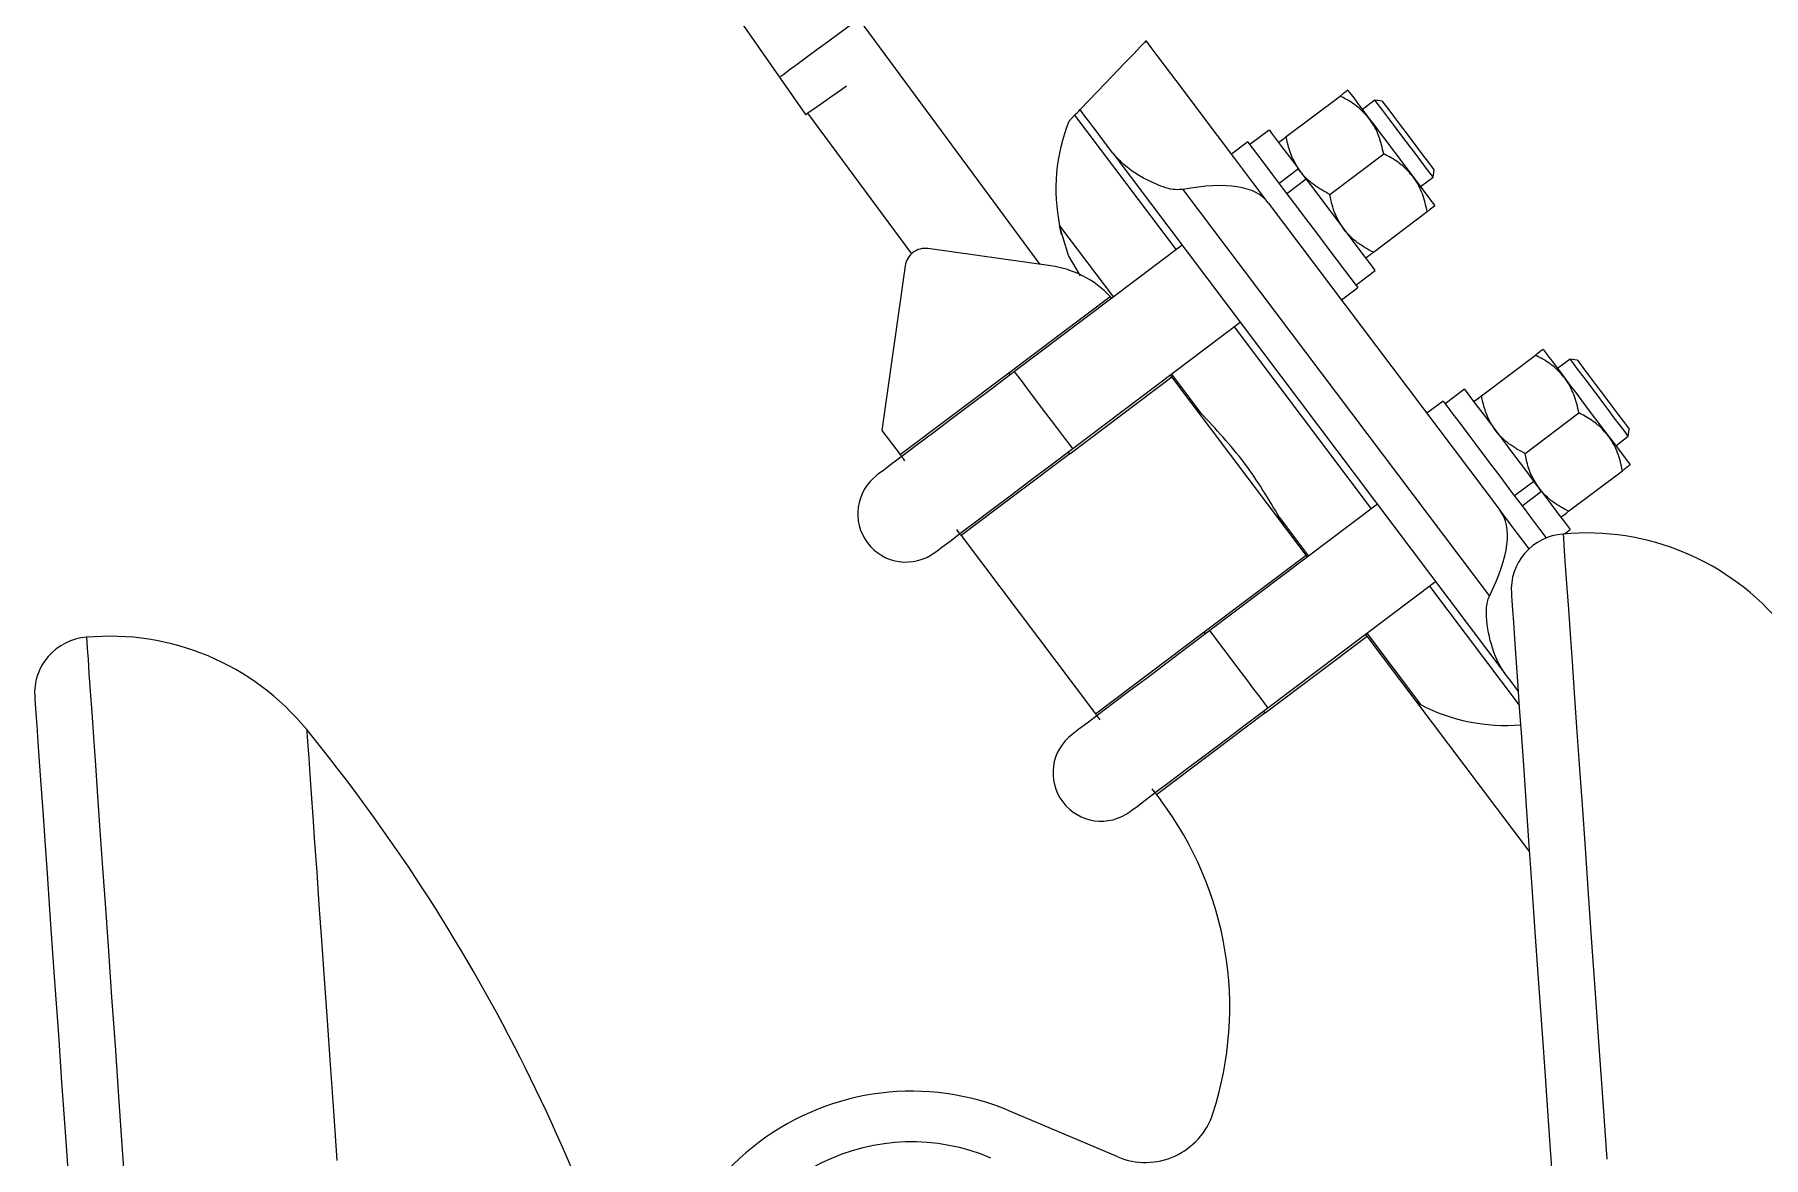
# Model space of a CAD drawing. Header units: millimetres. Extents: x 1587714 to 3094800, y -694377 to -413614.
# Drawn here: x 2353313.2 to 2353483.7, y -549701.9 to -549591.1 of the extents above; entities that cross this region are included whole.
import ezdxf

# ---------------------------------------------------------------- set-up
doc = ezdxf.new("R2010")
doc.units = ezdxf.units.MM

# ---------------------------------------------------------------- blocks, each defined once
blk = doc.blocks.new('poste RT1 vista lateral')
at = {"color": 7, "linetype": 'Continuous', "lineweight": 15}
for p, q in [((-1086.6684, 9163.6359), (-1074.8026, 9146.6138)), ((-1051.6664, 9131.8375), (-1069.5402, 9156.0685)), ((-1041.2182, 9153.8693), (-1041.1949, 9153.8874)), ((-1027.3837, 9144.4327), (-1022.0689, 9148.4372)), ((-1074.5992, 9146.7549), (-1064.3608, 9132.8751)), ((-1018.6374, 9148.0462), (-1019.8774, 9147.1116)), ((-1017.9371, 9147.948), (-1018.6374, 9148.0462)), ((-1048.8319, 9145.9405), (-1048.2537, 9146.5422)), ((-1029.0691, 9145.086), (-1030.976, 9143.6498)), ((-1031.1722, 9143.9101), (-1032.7694, 9142.7066)), ((-1044.4829, 9142.7972), (-1005.8197, 9091.4895)), ((-1023.0882, 9138.7326), (-1017.7736, 9142.7371)), ((-1026.1733, 9141.2436), (-1028.0802, 9139.8064)), ((-1025.4137, 9140.2356), (-1027.3203, 9138.7984)), ((-1025.7615, 9140.6972), (-1026.1733, 9141.2436)), ((-1014.1482, 9139.5089), (-1012.9082, 9140.4435)), ((-1012.9082, 9140.4435), (-1012.8097, 9141.1435)), ((-1037.5797, 9139.2247), (-1007.3511, 9099.1103)), ((-1029.1585, 9137.9144), (-1006.2894, 9107.5665)), ((-1018.7928, 9133.0315), (-1013.478, 9137.037)), ((-1048.8741, 9132.6949), (-1049.7379, 9135.6389)), ((-1049.5405, 9134.7768), (-1049.7088, 9135.5397)), ((-1050.5969, 9131.6878), (-1062.7205, 9133.3911)), ((-1037.645, 9133.723), (-1054.1767, 9121.2651)), ((-1064.9793, 9131.6888), (-1067.2595, 9115.4639)), ((-1047.6727, 9130.696), (-1048.8741, 9132.6949)), ((-1020.5356, 9129.7948), (-1018.6288, 9131.232)), ((-1054.743, 9121.1392), (-1044.7418, 9128.6761)), ((-1044.7418, 9128.6761), (-1044.5783, 9128.4987)), ((-1021.9366, 9128.3309), (-1020.3394, 9129.5344)), ((-1048.4475, 9113.6624), (-1031.9156, 9126.1203)), ((-1008.1255, 9118.8762), (-1002.8109, 9122.8806)), ((-1065.4542, 9113.0683), (-1054.743, 9121.1392)), ((-999.3793, 9122.4896), (-1000.6193, 9121.556)), ((-998.6791, 9122.3914), (-999.3793, 9122.4896)), ((-1048.7248, 9113.1532), (-1038.6714, 9120.7291)), ((-1025.4316, 9103.1586), (-1038.6714, 9120.7291)), ((-1009.8111, 9119.5304), (-1011.718, 9118.0932)), ((-1035.8419, 9117.1986), (-1036.5176, 9117.87)), ((-1011.914, 9118.3535), (-1013.5114, 9117.15)), ((-1003.8301, 9113.176), (-998.5153, 9117.1805)), ((-1067.2595, 9115.4639), (-1065.4542, 9113.0683)), ((-994.8901, 9113.9523), (-993.6501, 9114.8869)), ((-993.6501, 9114.8869), (-993.5517, 9115.5869)), ((-1048.7248, 9113.1532), (-1059.436, 9105.0813)), ((-999.5348, 9107.4759), (-994.22, 9111.4804)), ((-1002.9547, 9110.4314), (-1004.8615, 9108.9942)), ((-1002.1993, 9109.4291), (-1004.1062, 9107.9919)), ((-1002.623, 9109.9908), (-1002.1993, 9109.4291)), ((-1018.387, 9108.1664), (-1034.9187, 9095.7095)), ((-1027.5878, 9106.0206), (-1028.0456, 9106.8522)), ((-1059.436, 9105.0813), (-1046.1962, 9087.5117)), ((-999.9418, 9105.2449), (-999.3707, 9105.6754)), ((-1035.485, 9095.5827), (-1025.4316, 9103.1586)), ((-1029.1893, 9088.1059), (-1012.6576, 9100.5637)), ((-1046.1962, 9087.5117), (-1035.485, 9095.5827)), ((-1029.4668, 9087.5966), (-1019.4134, 9095.1726)), ((-1003.4017, 9073.9243), (-1019.4134, 9095.1726)), ((-1029.4668, 9087.5966), (-1040.178, 9079.5247)), ((-1014.1494, 9088.411), (-1014.4731, 9088.6161)), ((-1040.178, 9079.5247), (-1039.8025, 9079.0269)), ((-1044.0039, 9043.8048), (-1054.5697, 9048.2899))]:
    blk.add_line(p, q, dxfattribs=at)
at = {"color": 8, "linetype": 'Continuous', "lineweight": 15}
for p, q in [((-1048.2537, 9146.5422), (-1038.2499, 9133.2671)), ((-1049.7379, 9135.6389), (-1044.4373, 9128.6046)), ((-1032.5207, 9125.6644), (-1018.9919, 9107.7105)), ((-1038.7079, 9121.0019), (-1035.8419, 9117.1986)), ((-1028.0456, 9106.8522), (-1025.1791, 9103.048)), ((-1013.2624, 9100.1078), (-1004.4113, 9088.362)), ((-1019.4499, 9095.4453), (-1014.1494, 9088.411))]:
    blk.add_line(p, q, dxfattribs=at)
at = {"color": 7, "linetype": 'Continuous', "lineweight": 15, "flags": 128}
for points in [[(-1077.2657, 9150.3703), (-1077.2297, 9150.397), (-1076.946, 9150.6059), (-1076.3993, 9151.0093), (-1075.6306, 9151.5767), (-1074.6965, 9152.2652), (-1073.6665, 9153.0253), (-1072.617, 9153.7988), (-1071.6259, 9154.5302), (-1070.7664, 9155.1644), (-1070.1024, 9155.6536), (-1069.6832, 9155.9636), (-1069.5402, 9156.0685), (-1069.5402, 9156.0685)], [(-1041.2182, 9153.8693), (-1041.3524, 9153.7291), (-1041.7554, 9153.3105), (-1042.4251, 9152.6124), (-1043.3602, 9151.6387), (-1044.557, 9150.3922), (-1046.0126, 9148.8759), (-1047.7223, 9147.0963)], [(-1029.1585, 9137.9144), (-1030.8713, 9140.1879), (-1032.5496, 9142.4147), (-1034.1586, 9144.55), (-1035.6657, 9146.5499), (-1037.0406, 9148.3743), (-1038.2549, 9149.986), (-1039.2842, 9151.3516), (-1040.1072, 9152.4436), (-1040.7073, 9153.2399), (-1041.0723, 9153.7244), (-1041.1949, 9153.8874)], [(-1074.8026, 9146.6138), (-1074.7804, 9146.629), (-1074.5224, 9146.8083), (-1073.9929, 9147.1774), (-1073.2316, 9147.7086), (-1072.2949, 9148.3619), (-1071.252, 9149.0886), (-1070.7626, 9149.43)], [(-1021.3081, 9149.0104), (-1021.2714, 9148.9617), (-1021.1617, 9148.8168), (-1020.9812, 9148.5764), (-1020.7328, 9148.2465), (-1020.4205, 9147.8326), (-1020.05, 9147.3414), (-1019.6277, 9146.7807), (-1019.1604, 9146.1608)], [(-1044.4829, 9142.7972), (-1044.9983, 9143.481), (-1045.4852, 9144.1275), (-1045.9418, 9144.7331), (-1046.3669, 9145.2977), (-1046.7586, 9145.8175), (-1047.116, 9146.2914), (-1047.4374, 9146.7177), (-1047.7223, 9147.0963)], [(-1015.7728, 9144.2448), (-1016.5457, 9145.27), (-1017.2612, 9146.2199), (-1017.8663, 9147.0229), (-1018.3162, 9147.6199), (-1018.5775, 9147.967), (-1018.6374, 9148.0462)], [(-1017.9371, 9147.948), (-1017.93, 9147.9384), (-1017.76, 9147.7124), (-1017.3778, 9147.206), (-1016.8177, 9146.4621), (-1016.1292, 9145.5485), (-1015.3734, 9144.5453)], [(-1029.0691, 9145.086), (-1029.0489, 9145.0593), (-1028.8474, 9144.7923), (-1028.4383, 9144.2496), (-1027.8386, 9143.4533), (-1027.0728, 9142.4376), (-1026.1733, 9141.2436)], [(-1019.1604, 9146.1608), (-1018.6567, 9145.4913), (-1018.1245, 9144.7856), (-1017.5735, 9144.0541), (-1017.0128, 9143.3102), (-1016.452, 9142.5664), (-1015.901, 9141.8349), (-1015.3691, 9141.1292), (-1014.8651, 9140.4607)], [(-1031.1722, 9143.9101), (-1031.0633, 9143.7651), (-1030.7371, 9143.3322), (-1030.2071, 9142.6293), (-1029.4949, 9141.6842), (-1028.6295, 9140.536), (-1027.6465, 9139.2314), (-1026.586, 9137.8238), (-1025.4917, 9136.3713), (-1024.408, 9134.9332), (-1023.3797, 9133.5685), (-1022.4485, 9132.3335), (-1021.6529, 9131.2768), (-1021.0249, 9130.4442), (-1020.591, 9129.8682), (-1020.3683, 9129.5726), (-1020.3394, 9129.5344)], [(-1012.9082, 9140.4435), (-1012.968, 9140.5227), (-1013.2293, 9140.8698), (-1013.6792, 9141.4668), (-1014.2843, 9142.2698), (-1015, 9143.2187), (-1015.7728, 9144.2448)], [(-1015.3734, 9144.5453), (-1014.6179, 9143.5429), (-1013.9293, 9142.6293), (-1013.369, 9141.8855), (-1012.9871, 9141.3791), (-1012.8168, 9141.153), (-1012.8097, 9141.1435)], [(-1025.4137, 9140.2356), (-1025.4926, 9140.3405), (-1025.7615, 9140.6972)], [(-1025.4137, 9140.2356), (-1024.3711, 9138.8518), (-1023.307, 9137.4394), (-1022.2654, 9136.0575), (-1021.2895, 9134.7625), (-1020.4202, 9133.6085), (-1019.6931, 9132.6443), (-1019.139, 9131.9081), (-1018.7804, 9131.4322), (-1018.6323, 9131.2367), (-1018.6288, 9131.232)], [(-1014.8651, 9140.4607), (-1014.3978, 9139.8408), (-1013.9756, 9139.28), (-1013.6051, 9138.7879), (-1013.293, 9138.374), (-1013.0443, 9138.0441), (-1012.8638, 9137.8047), (-1012.7541, 9137.6588), (-1012.7174, 9137.6101)], [(-1002.0501, 9123.4538), (-1002.0134, 9123.4052), (-1001.9037, 9123.2602), (-1001.7232, 9123.0199), (-1001.4746, 9122.6909), (-1001.1625, 9122.276), (-1000.792, 9121.7849), (-1000.3695, 9121.2241), (-999.9024, 9120.6042)], [(-1054.1767, 9121.2651), (-1056.3006, 9119.6648), (-1058.3722, 9118.1037), (-1060.3406, 9116.6207), (-1062.1571, 9115.2522), (-1063.7769, 9114.0315), (-1065.1607, 9112.9882), (-1066.2739, 9112.1499), (-1067.089, 9111.5357), (-1067.5864, 9111.1609), (-1067.7535, 9111.035)], [(-996.5147, 9118.6883), (-997.2877, 9119.7144), (-998.0032, 9120.6633), (-998.6083, 9121.4663), (-999.0582, 9122.0633), (-999.3195, 9122.4105), (-999.3793, 9122.4896)], [(-998.6791, 9122.3914), (-998.6719, 9122.3819), (-998.502, 9122.1568), (-998.1198, 9121.6494), (-997.5597, 9120.9056), (-996.8712, 9119.992), (-996.1154, 9118.9896)], [(-1038.6714, 9120.7291), (-1038.7825, 9120.876), (-1038.8159, 9120.9208)], [(-1009.8111, 9119.5304), (-1009.8039, 9119.5208), (-1009.6409, 9119.3044), (-1009.268, 9118.8094), (-1008.7008, 9118.0569), (-1007.9626, 9117.0775), (-1007.0843, 9115.9112), (-1006.1025, 9114.6085), (-1005.058, 9113.2228), (-1003.9939, 9111.8104), (-1002.9547, 9110.4314)], [(-999.9024, 9120.6042), (-999.3984, 9119.9357), (-998.8665, 9119.229), (-998.3153, 9118.4985), (-997.7547, 9117.7537), (-997.194, 9117.0098), (-996.643, 9116.2783), (-996.1109, 9115.5726), (-995.6071, 9114.9041)], [(-1011.914, 9118.3535), (-1011.8052, 9118.2086), (-1011.4791, 9117.7766), (-1010.9491, 9117.0728), (-1010.2367, 9116.1277), (-1009.3715, 9114.9794), (-1008.3885, 9113.6748), (-1007.328, 9112.2672), (-1006.2336, 9110.8157), (-1005.15, 9109.3776), (-1004.1215, 9108.0128), (-1003.1905, 9106.7769), (-1002.3946, 9105.7212), (-1001.7669, 9104.8877), (-1001.7396, 9104.8515)], [(-993.6501, 9114.8869), (-993.71, 9114.9661), (-993.9713, 9115.3132), (-994.4212, 9115.9102), (-995.0263, 9116.7132), (-995.7418, 9117.6631), (-996.5147, 9118.6883)], [(-996.1154, 9118.9896), (-995.3598, 9117.9864), (-994.6713, 9117.0728), (-994.111, 9116.3298), (-993.7288, 9115.8225), (-993.5588, 9115.5965), (-993.5517, 9115.5869)], [(-995.6071, 9114.9041), (-995.1398, 9114.2842), (-994.7173, 9113.7235), (-994.347, 9113.2314), (-994.0347, 9112.8175), (-993.7863, 9112.4875), (-993.6056, 9112.2481), (-993.4961, 9112.1022), (-993.4594, 9112.0536)], [(-1062.0243, 9103.4314), (-1061.8572, 9103.5573), (-1061.3598, 9103.9321), (-1060.5444, 9104.5462), (-1059.4313, 9105.3855), (-1058.0477, 9106.4278), (-1056.4277, 9107.6485), (-1054.6111, 9109.018), (-1052.643, 9110.501), (-1050.5714, 9112.0622), (-1048.4475, 9113.6624)], [(-1002.623, 9109.9908), (-1002.947, 9110.4209), (-1002.9547, 9110.4314)], [(-1002.1993, 9109.4291), (-1001.3081, 9108.2465), (-1000.5531, 9107.2442), (-999.9661, 9106.465), (-999.5713, 9105.9415), (-999.3848, 9105.6945), (-999.3707, 9105.6754)], [(-1003.4348, 9103.7779), (-1004.5766, 9105.293), (-1006.2894, 9107.5665)], [(-1025.2871, 9102.967), (-1025.3097, 9102.9965), (-1025.4316, 9103.1586)], [(-1034.9187, 9095.7095), (-1037.0426, 9094.1083), (-1039.1142, 9092.5481), (-1041.0823, 9091.0641), (-1042.8988, 9089.6956), (-1044.5189, 9088.4749), (-1045.9024, 9087.4326), (-1047.0156, 9086.5933), (-1047.831, 9085.9792), (-1048.3283, 9085.6044), (-1048.4955, 9085.4785)], [(-1019.4134, 9095.1726), (-1019.5352, 9095.3337), (-1019.5579, 9095.3643)], [(-1004.5083, 9089.7491), (-1004.8174, 9090.1591), (-1005.3043, 9090.8057), (-1005.8197, 9091.4895)], [(-1042.7663, 9077.8748), (-1042.5991, 9078.0017), (-1042.1018, 9078.3765), (-1041.2864, 9078.9906), (-1040.1732, 9079.8289), (-1038.7897, 9080.8722), (-1037.1696, 9082.0929), (-1035.3531, 9083.4615), (-1033.3847, 9084.9444), (-1031.3134, 9086.5056), (-1029.1893, 9088.1059)]]:
    blk.add_lwpolyline(points, dxfattribs=at)
at = {"color": 8, "linetype": 'Continuous', "lineweight": 15, "flags": 128}
for points in [[(-1054.5985, 9120.9475), (-1054.6212, 9120.9771), (-1054.743, 9121.1392)], [(-1051.3121, 9117.4638), (-1052.0849, 9118.4899), (-1052.8006, 9119.4388), (-1053.4057, 9120.2418), (-1053.8556, 9120.8388), (-1054.1169, 9121.186), (-1054.1767, 9121.2651)], [(-1048.4475, 9113.6624), (-1048.5074, 9113.7416), (-1048.7687, 9114.0887), (-1049.2186, 9114.6857), (-1049.8237, 9115.4887), (-1050.5392, 9116.4386), (-1051.3121, 9117.4638)], [(-1048.7248, 9113.1532), (-1048.8469, 9113.3143), (-1048.8693, 9113.3448)], [(-1035.3405, 9095.391), (-1035.3631, 9095.4215), (-1035.485, 9095.5827)], [(-1032.0541, 9091.9072), (-1032.8268, 9092.9334), (-1033.5423, 9093.8832), (-1034.1477, 9094.6862), (-1034.5976, 9095.2832), (-1034.8586, 9095.6294), (-1034.9187, 9095.7095)], [(-1029.1893, 9088.1059), (-1029.2494, 9088.186), (-1029.5104, 9088.5321), (-1029.9603, 9089.1291), (-1030.5657, 9089.9321), (-1031.2812, 9090.882), (-1032.0541, 9091.9072)], [(-1029.4668, 9087.5966), (-1029.5886, 9087.7587), (-1029.6113, 9087.7883)], [(-1123.9948, 9085.9425), (-1123.9824, 9085.7651), (-1123.9453, 9085.2349), (-1123.8835, 9084.3518), (-1123.7975, 9083.1196), (-1123.6871, 9081.5423), (-1123.553, 9079.6235), (-1123.3954, 9077.3699), (-1123.2148, 9074.7883), (-1123.0119, 9071.8863), (-1122.7872, 9068.6724), (-1122.5414, 9065.1572), (-1122.2752, 9061.3501), (-1121.9894, 9057.2646), (-1121.6851, 9052.911), (-1121.3629, 9048.3048), (-1121.0239, 9043.4582)]]:
    blk.add_lwpolyline(points, dxfattribs=at)
at = {"color": 5, "linetype": 'Continuous', "lineweight": 15, "flags": 128}
for points in [[(-1000.0762, 9105.2325), (-1000.0731, 9105.1886), (-1000.0483, 9104.8338), (-999.9987, 9104.1262), (-999.9247, 9103.0667), (-999.8262, 9101.6591), (-999.7037, 9099.9072), (-999.5574, 9097.8148), (-999.3878, 9095.3887), (-999.1953, 9092.6363), (-998.9805, 9089.5636), (-998.7439, 9086.18), (-998.4862, 9082.4959), (-998.2082, 9078.5201), (-997.9106, 9074.2638), (-997.5943, 9069.7396), (-997.26, 9064.9598), (-996.9088, 9059.9377), (-996.5417, 9054.6877), (-996.1596, 9049.2232), (-995.7637, 9043.5612)], [(-1005.1805, 9099.3626), (-1005.1681, 9099.1843), (-1005.1307, 9098.6493), (-1005.0685, 9097.7595), (-1004.9816, 9096.5168), (-1004.8703, 9094.9261), (-1004.735, 9092.9911), (-1004.576, 9090.7176), (-1004.3939, 9088.1131), (-1004.1891, 9085.1843), (-1003.9622, 9081.9399), (-1003.714, 9078.3894), (-1003.4451, 9074.5442), (-1003.1562, 9070.4138), (-1002.8484, 9066.0117), (-1002.5225, 9061.3511), (-1002.1794, 9056.4444), (-1001.8201, 9051.306), (-1001.4458, 9045.9521), (-1001.0574, 9040.3979)], [(-1145.7205, 9095.0482), (-1145.7174, 9095.0043), (-1145.6926, 9094.6496), (-1145.6432, 9093.9419), (-1145.569, 9092.8824), (-1145.4707, 9091.4748), (-1145.3481, 9089.7219), (-1145.2019, 9087.6305), (-1145.0322, 9085.2044), (-1144.8397, 9082.4511), (-1144.6248, 9079.3793), (-1144.3883, 9075.9957), (-1144.1305, 9072.3107), (-1143.8525, 9068.3348), (-1143.555, 9064.0795), (-1143.2386, 9059.5553), (-1142.9043, 9054.7755), (-1142.5531, 9049.7534), (-1142.1861, 9044.5035), (-1141.8039, 9039.0389)], [(-1150.825, 9089.1783), (-1150.8124, 9088.999), (-1150.775, 9088.464), (-1150.7128, 9087.5742), (-1150.6259, 9086.3326), (-1150.5147, 9084.7418), (-1150.3794, 9082.8068), (-1150.2204, 9080.5333), (-1150.0383, 9077.9288), (-1149.8335, 9075), (-1149.6066, 9071.7556), (-1149.3583, 9068.2051), (-1149.0894, 9064.3599), (-1148.8007, 9060.2295), (-1148.4929, 9055.8274), (-1148.1668, 9051.1668), (-1147.8237, 9046.2601), (-1147.4644, 9041.1217)]]:
    blk.add_lwpolyline(points, dxfattribs=at)
at = {"color": 7, "linetype": 'Continuous', "lineweight": 15}
for centre, radius, start, end in [((-1205.657, 9298.0432), 218.4681, 316.094649, 316.295999), ((-1031.9323, 9139.2635), 18.1708, 158.441914, 191.50652), ((-1062.9987, 9131.4107), 2, 82, 172.000001), ((-1051.9886, 9121.7847), 10, 43.558267, 82), ((-1064.8889, 9107.2331), 4.76, 127, 307), ((-1005.7571, 9104.5279), 18.1708, 242.49348, 274.677627), ((-1045.6308, 9081.6768), 4.76, 127, 307), ((-1066.956, 9058.5651), 34, 342.059632, 37), ((-1064.3379, 9025.2771), 25, 67, 187), ((-1041.2688, 9050.2484), 7, 247, 342.059632), ((-1064.3379, 9025.2771), 20, 67, 165.700158)]:
    blk.add_arc(centre, radius, start, end, dxfattribs=at)
at = {"color": 5, "linetype": 'Continuous', "lineweight": 15}
for centre, radius, start, end in [((-999.694, 9099.7461), 5.5, 93.984922, 184), ((-997.758, 9080.2929), 25.0474, 39.209971, 95.310398), ((-1145.3383, 9089.5616), 5.5, 93.984922, 184), ((-1143.4024, 9070.1085), 25.0474, 39.209971, 95.310398), ((-1263.4588, 8972.1454), 180, 14.657221, 39.213083)]:
    blk.add_arc(centre, radius, start, end, dxfattribs=at)
at = {"color": 7, "linetype": 'Continuous', "lineweight": 15}
for centre, start_param, end_param in [((-1128.1893, 9063.2893), 0, 0.31069431), ((-1105.3203, 9032.9411), 5.97249099, 6.28318531)]:
    blk.add_ellipse(centre, major_axis=(99.0308, 74.6251), ratio=0.16129032, start_param=start_param, end_param=end_param, dxfattribs=at)
for points, knots in [([(-1021.3081, 9149.0104), (-1021.3089, 9149.0097), (-1021.319, 9149.0022), (-1021.5846, 9148.8028), (-1021.9881, 9148.4982), (-1022.0689, 9148.4372)], [0, 0, 0, 0, 0.06604377, 0.81287623, 1, 1, 1, 1]), ([(-1019.1604, 9146.1608), (-1019.4896, 9146.5372), (-1020.1598, 9147.3037), (-1021.2122, 9147.9917), (-1021.875, 9148.3364), (-1022.0689, 9148.4372)], [0, 0, 0, 0, 0.40568055, 0.82609361, 1, 1, 1, 1]), ([(-1017.7736, 9142.7371), (-1017.9073, 9143.3307), (-1018.1797, 9144.5395), (-1018.772, 9145.6365), (-1019.1499, 9146.1465), (-1019.1604, 9146.1608)], [0, 0, 0, 0, 0.48394503, 0.9855387, 1, 1, 1, 1]), ([(-1028.1443, 9143.8596), (-1028.1435, 9143.8602), (-1028.1334, 9143.8677), (-1027.8675, 9144.0671), (-1027.4645, 9144.3717), (-1027.3837, 9144.4327)], [0, 0, 0, 0, 0.06604487, 0.8128898, 1, 1, 1, 1]), ([(-1025.9966, 9141.009), (-1026.2679, 9141.4291), (-1026.8204, 9142.2844), (-1027.1914, 9143.4858), (-1027.3402, 9144.2183), (-1027.3837, 9144.4327)], [0, 0, 0, 0, 0.40562341, 0.82596708, 1, 1, 1, 1]), ([(-1037.5797, 9139.2247), (-1037.8208, 9139.2106), (-1038.7426, 9139.1568), (-1040.8059, 9139.9484), (-1043.0063, 9141.1678), (-1044.0933, 9142.3673), (-1044.4829, 9142.7972)], [0, 0, 0, 0, 0.08125713, 0.31074118, 0.75296333, 1, 1, 1, 1]), ([(-1014.8651, 9140.4607), (-1015.1942, 9140.8371), (-1015.8645, 9141.6036), (-1016.9168, 9142.2916), (-1017.5796, 9142.6362), (-1017.7736, 9142.7371)], [0, 0, 0, 0, 0.40568064, 0.82609357, 1, 1, 1, 1]), ([(-1023.0882, 9138.7326), (-1023.6215, 9139.0249), (-1024.7077, 9139.62), (-1025.6035, 9140.4911), (-1025.986, 9140.995), (-1025.9966, 9141.009)], [0, 0, 0, 0, 0.48404216, 0.98566362, 1, 1, 1, 1]), ([(-1013.478, 9137.037), (-1013.6118, 9137.6306), (-1013.8845, 9138.8394), (-1014.4766, 9139.9364), (-1014.8545, 9140.4464), (-1014.8651, 9140.4607)], [0, 0, 0, 0, 0.48395184, 0.98553868, 1, 1, 1, 1]), ([(-1021.7013, 9135.3089), (-1021.9726, 9135.729), (-1022.525, 9136.5843), (-1022.8962, 9137.7856), (-1023.0447, 9138.5181), (-1023.0882, 9138.7326)], [0, 0, 0, 0, 0.40562769, 0.82597558, 1, 1, 1, 1]), ([(-1012.7174, 9137.6101), (-1012.7182, 9137.6095), (-1012.7283, 9137.602), (-1012.9942, 9137.4026), (-1013.3972, 9137.098), (-1013.478, 9137.037)], [0, 0, 0, 0, 0.06604487, 0.8128898, 1, 1, 1, 1]), ([(-1018.7928, 9133.0315), (-1019.3264, 9133.324), (-1020.413, 9133.9196), (-1021.3059, 9134.7921), (-1021.6906, 9135.2949), (-1021.7013, 9135.3089)], [0, 0, 0, 0, 0.48409775, 0.98563534, 1, 1, 1, 1]), ([(-1019.5536, 9132.4584), (-1019.5528, 9132.459), (-1019.5427, 9132.4665), (-1019.2772, 9132.668), (-1018.8736, 9132.9709), (-1018.7928, 9133.0315)], [0, 0, 0, 0, 0.06604525, 0.81292232, 1, 1, 1, 1]), ([(-1002.0501, 9123.4538), (-1002.0509, 9123.4532), (-1002.061, 9123.4456), (-1002.3266, 9123.2463), (-1002.7301, 9122.9417), (-1002.8109, 9122.8806)], [0, 0, 0, 0, 0.06604377, 0.81287623, 1, 1, 1, 1]), ([(-999.9024, 9120.6042), (-1000.2315, 9120.9806), (-1000.9016, 9121.7472), (-1001.9541, 9122.4351), (-1002.6169, 9122.7798), (-1002.8109, 9122.8806)], [0, 0, 0, 0, 0.40564412, 0.82609481, 1, 1, 1, 1]), ([(-998.5153, 9117.1805), (-998.6492, 9117.7741), (-998.9218, 9118.9829), (-999.514, 9120.08), (-999.8918, 9120.5899), (-999.9024, 9120.6042)], [0, 0, 0, 0, 0.48395173, 0.98553889, 1, 1, 1, 1]), ([(-1008.8863, 9118.303), (-1008.8855, 9118.3036), (-1008.8754, 9118.3112), (-1008.6098, 9118.5105), (-1008.2063, 9118.8151), (-1008.1255, 9118.8762)], [0, 0, 0, 0, 0.06604377, 0.81287623, 1, 1, 1, 1]), ([(-1006.7386, 9115.4525), (-1007.0099, 9115.8729), (-1007.5622, 9116.7287), (-1007.9333, 9117.93), (-1008.082, 9118.662), (-1008.1255, 9118.8762)], [0, 0, 0, 0, 0.40580622, 0.82616528, 1, 1, 1, 1]), ([(-1028.0456, 9106.8522), (-1029.1435, 9108.7013), (-1031.3613, 9112.4367), (-1034.3385, 9115.6008), (-1035.8419, 9117.1986)], [0, 0, 0, 0, 0.49502467, 1, 1, 1, 1]), ([(-995.6071, 9114.9041), (-995.9361, 9115.2805), (-996.6062, 9116.0471), (-997.6585, 9116.735), (-998.3214, 9117.0797), (-998.5153, 9117.1805)], [0, 0, 0, 0, 0.40566066, 0.82608772, 1, 1, 1, 1]), ([(-1003.8301, 9113.176), (-1004.3638, 9113.4682), (-1005.4505, 9114.063), (-1006.3433, 9114.9356), (-1006.7279, 9115.4385), (-1006.7386, 9115.4525)], [0, 0, 0, 0, 0.48404476, 0.98563408, 1, 1, 1, 1]), ([(-994.22, 9111.4804), (-994.3537, 9112.074), (-994.6261, 9113.2829), (-995.2186, 9114.3798), (-995.5965, 9114.8898), (-995.6071, 9114.9041)], [0, 0, 0, 0, 0.48393396, 0.98553882, 1, 1, 1, 1]), ([(-1065.0014, 9112.4675), (-1065.0898, 9112.5847), (-1065.3296, 9112.9029), (-1065.406, 9113.0043), (-1065.4542, 9113.0683)], [0, 0, 0, 0, 0.36853056, 1, 1, 1, 1]), ([(-1002.4433, 9109.7524), (-1002.7145, 9110.1724), (-1003.267, 9111.0278), (-1003.6382, 9112.2291), (-1003.7867, 9112.9616), (-1003.8301, 9113.176)], [0, 0, 0, 0, 0.40562769, 0.82597558, 1, 1, 1, 1]), ([(-993.4594, 9112.0536), (-993.4601, 9112.053), (-993.4692, 9112.0454), (-993.7362, 9111.8461), (-994.1392, 9111.5414), (-994.22, 9111.4804)], [0, 0, 0, 0, 0.06604357, 0.81289139, 1, 1, 1, 1]), ([(-999.5348, 9107.4759), (-1000.0683, 9107.7681), (-1001.1549, 9108.363), (-1002.0479, 9109.2355), (-1002.4325, 9109.7384), (-1002.4433, 9109.7524)], [0, 0, 0, 0, 0.4840062, 0.98563376, 1, 1, 1, 1]), ([(-1000.2956, 9106.9028), (-1000.2948, 9106.9034), (-1000.2847, 9106.9109), (-1000.0186, 9107.1103), (-999.6155, 9107.4149), (-999.5348, 9107.4759)], [0, 0, 0, 0, 0.06604426, 0.81289153, 1, 1, 1, 1]), ([(-1059.436, 9105.0813), (-1059.4768, 9105.1356), (-1059.5469, 9105.2289), (-1059.7829, 9105.5424), (-1059.8816, 9105.6735)], [0, 0, 0, 0, 0.58187963, 1, 1, 1, 1]), ([(-1005.8197, 9091.4895), (-1005.8381, 9091.5142), (-1006.3574, 9092.2114), (-1007.1392, 9093.9654), (-1007.6654, 9096.4597), (-1007.6418, 9098.2389), (-1007.4492, 9098.9076), (-1007.3608, 9099.0903), (-1007.3511, 9099.1103)], [0, 0, 0, 0, 0.01356632, 0.38258427, 0.76631824, 0.93169106, 0.992532, 1, 1, 1, 1]), ([(-1045.7434, 9086.9109), (-1045.8318, 9087.0282), (-1046.0716, 9087.3464), (-1046.148, 9087.4477), (-1046.1962, 9087.5117)], [0, 0, 0, 0, 0.36853056, 1, 1, 1, 1]), ([(-1040.178, 9079.5247), (-1040.2188, 9079.579), (-1040.2889, 9079.6723), (-1040.5249, 9079.9858), (-1040.6236, 9080.1169)], [0, 0, 0, 0, 0.58187963, 1, 1, 1, 1])]:
    blk.add_open_spline(points, degree=3, knots=knots, dxfattribs=at)

msp = doc.modelspace()

# ---------------------------------------------------------------- block references
msp.add_blockref('poste RT1 vista lateral', (2354464.0477, -558745.6049))

doc.saveas('drawing.dxf')
